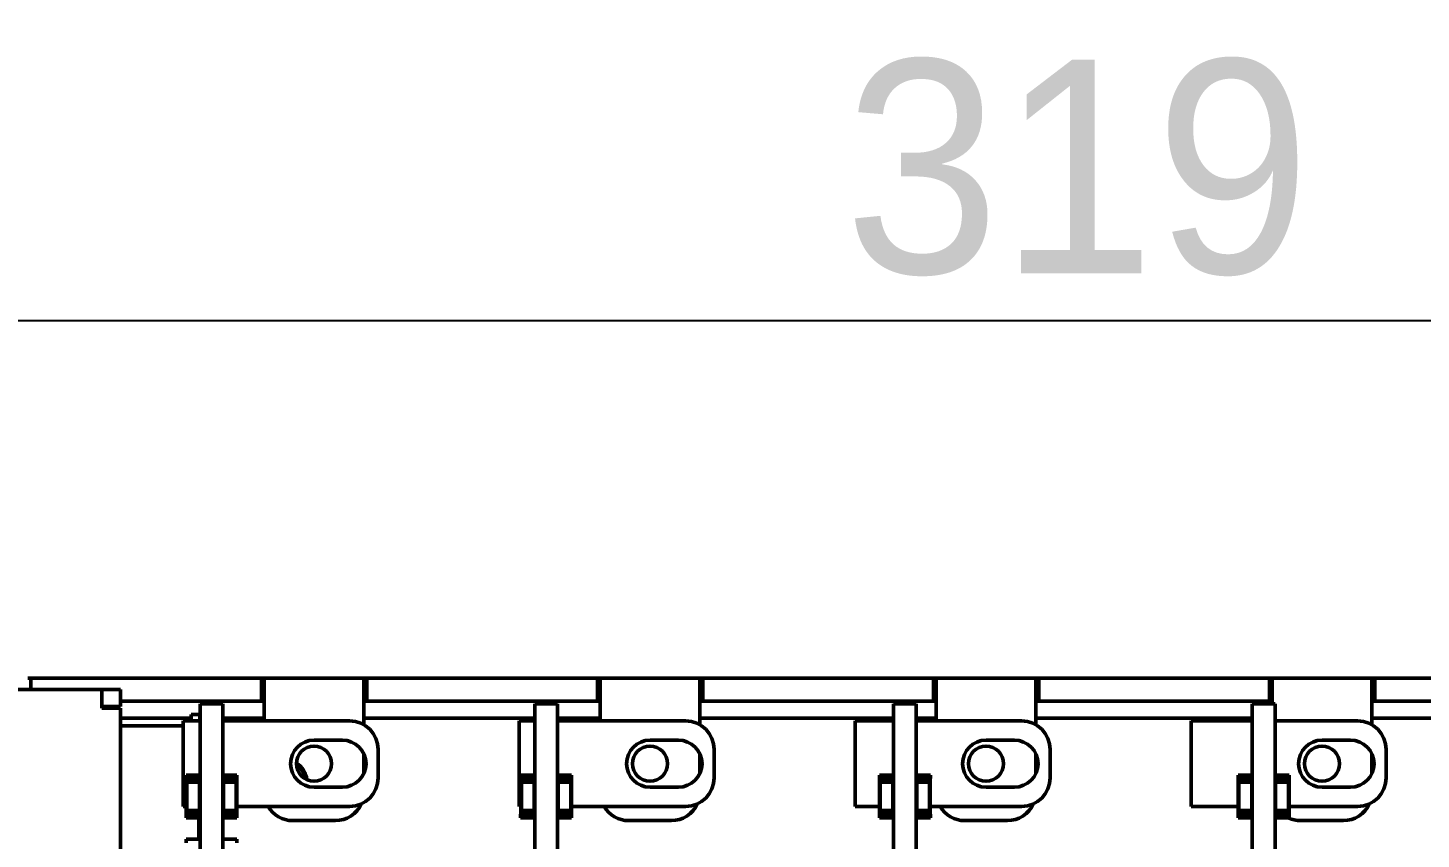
# Model space of a CAD drawing. Header units: millimetres. Extents: x 3137 to 5094, y 789 to 1822.
# Drawn here: x 3382.5 to 3480.4, y 1602.5 to 1659.5 of the extents above; entities that cross this region are included whole.
import ezdxf

# ---------------------------------------------------------------- set-up
doc = ezdxf.new("R2010")
doc.units = ezdxf.units.MM
doc.header["$LTSCALE"] = 1.8
doc.layers.add('외형선(ISO)', color=7, linetype='Continuous', lineweight=50)
doc.layers.add('치수(ISO)', color=7, linetype='Continuous', lineweight=25)
doc.styles.add('레이블 문자 (JIS)', font='')
doc.styles.get('레이블 문자 (JIS)').set_extended_font_data('Gulim')
doc.dimstyles.new('복사 대상기본값 (JIS)', dxfattribs={"dimscale": 1.5, "dimtxt": 3, "dimasz": 2, "dimexe": 1, "dimexo": 0.5, "dimgap": 0.8, "dimtad": 1, "dimdsep": 46, "dimtxsty": '레이블 문자 (JIS)', "dimblk": 'Filled-1', "dimcen": 0.09, "dimdle": 10, "dimclrd": 256, "dimclre": 256, "dimclrt": 256, "dimazin": 2, "dimtfac": 0.666667, "dimtmove": 0, "dimatfit": 3, "dimldrblk": 'OPEN', "dimfxl": 1, "dimtolj": 1, "dimtzin": 0, "dimlwd": -1, "dimlwe": -1, "dimarcsym": 0})

# ---------------------------------------------------------------- blocks, each defined once
blk = doc.blocks.new('Filled-1')
at = {"color": 0}
for p, q in [((0, 0), (-1, 0.1)), ((-1, 0.1), (-1, -0.1)), ((-1, 0), (0, 0)), ((-1, -0.1), (0, 0))]:
    blk.add_line(p, q, dxfattribs=at)
at = {"color": 0, "flags": 128}
blk.add_lwpolyline([(-1, -0.1), (0, 0), (-1, 0.1), (-1, -0.1)], dxfattribs=at)
at = {"color": 0}
blk.add_solid([(-1, -0.1), (0, 0), (-1, 0.1), (-1, -0.1)], dxfattribs=at)
blk = doc.blocks.new('*D735')
at = {"layer": 'Defpoints', "color": 0}
for p in [(3615.742, 1638.942), (3296.742, 1610.811), (3615.742, 1602.811)]:
    blk.add_point(p, dxfattribs=at)
at = {"layer": '치수(ISO)'}
for p, q in [((3296.742, 1611.561), (3296.742, 1640.442)), ((3615.742, 1603.561), (3615.742, 1640.442)), ((3299.742, 1638.942), (3612.742, 1638.942))]:
    blk.add_line(p, q, dxfattribs=at)
at = {"layer": '치수(ISO)', "linetype": 'ByBlock', "xscale": 3, "yscale": 3, "zscale": 3, "rotation": 180}
blk.add_blockref('Filled-1', (3296.742, 1638.942), dxfattribs=at)
at = {"layer": '치수(ISO)', "linetype": 'ByBlock', "xscale": 3, "yscale": 3, "zscale": 3}
blk.add_blockref('Filled-1', (3615.742, 1638.942), dxfattribs=at)
at = {"layer": '치수(ISO)', "insert": (3456.262, 1649.652), "char_height": 15, "attachment_point": 5, "style": '레이블 문자 (JIS)'}
blk.add_mtext('\\A1;319', dxfattribs=at)
blk = doc.blocks.new('_Open')
at = {"color": 0, "linetype": 'ByBlock', "lineweight": -2}
for p, q in [((-1, 0.167), (0, 0)), ((-1, -0.167), (0, 0)), ((0, 0), (-1, 0))]:
    blk.add_line(p, q, dxfattribs=at)

msp = doc.modelspace()

# ---------------------------------------------------------------- linework, layer by layer
at = {"layer": '외형선(ISO)'}
for p, q in [((3382.542, 1613.811), (3382.742, 1613.811)), ((3398.942, 1613.811), (3382.742, 1613.811)), ((3382.742, 1613.811), (3382.742, 1613.018)), ((3398.942, 1613.811), (3399.142, 1613.811)), ((3398.942, 1612.211), (3398.942, 1613.811)), ((3406.142, 1613.811), (3399.142, 1613.811)), ((3399.142, 1612.811), (3399.142, 1613.811)), ((3406.142, 1613.811), (3406.142, 1612.811)), ((3406.142, 1613.811), (3406.342, 1613.811)), ((3422.542, 1613.811), (3406.342, 1613.811)), ((3406.342, 1613.811), (3406.342, 1612.211)), ((3422.542, 1613.811), (3422.742, 1613.811)), ((3422.542, 1612.211), (3422.542, 1613.811)), ((3429.742, 1613.811), (3422.742, 1613.811)), ((3422.742, 1612.811), (3422.742, 1613.811)), ((3429.742, 1613.811), (3429.742, 1612.811)), ((3429.742, 1613.811), (3429.942, 1613.811)), ((3446.142, 1613.811), (3429.942, 1613.811)), ((3429.942, 1613.811), (3429.942, 1612.211)), ((3446.142, 1613.811), (3446.342, 1613.811)), ((3446.142, 1612.211), (3446.142, 1613.811)), ((3453.342, 1613.811), (3446.342, 1613.811)), ((3446.342, 1612.811), (3446.342, 1613.811)), ((3453.342, 1613.811), (3453.342, 1612.811)), ((3453.342, 1613.811), (3453.542, 1613.811)), ((3469.742, 1613.811), (3453.542, 1613.811)), ((3453.542, 1613.811), (3453.542, 1612.211)), ((3469.742, 1613.811), (3469.942, 1613.811)), ((3469.742, 1612.211), (3469.742, 1613.811)), ((3476.942, 1613.811), (3469.942, 1613.811)), ((3469.942, 1612.811), (3469.942, 1613.811)), ((3476.942, 1613.811), (3476.942, 1612.811)), ((3476.942, 1613.811), (3477.142, 1613.811)), ((3493.342, 1613.811), (3477.142, 1613.811)), ((3477.142, 1613.811), (3477.142, 1612.211)), ((3361.742, 1613.018), (3387.742, 1613.018)), ((3387.742, 1613.018), (3389.042, 1613.018)), ((3387.742, 1613.018), (3387.742, 1611.718)), ((3389.042, 1613.018), (3389.042, 1611.818)), ((3399.142, 1612.811), (3399.142, 1610.811)), ((3406.142, 1610.543), (3406.142, 1612.811)), ((3422.742, 1612.811), (3422.742, 1610.811)), ((3429.742, 1610.543), (3429.742, 1612.811)), ((3446.342, 1612.811), (3446.342, 1610.811)), ((3453.342, 1610.543), (3453.342, 1612.811)), ((3469.942, 1612.811), (3469.942, 1612.011)), ((3476.942, 1610.543), (3476.942, 1612.811)), ((3389.042, 1611.818), (3387.742, 1611.818)), ((3398.942, 1612.211), (3389.042, 1612.211)), ((3394.642, 1522.011), (3394.642, 1612.011)), ((3396.242, 1612.011), (3394.642, 1612.011)), ((3396.242, 1612.011), (3396.242, 1522.011)), ((3399.142, 1612.211), (3398.942, 1612.211)), ((3406.342, 1612.211), (3406.142, 1612.211)), ((3422.542, 1612.211), (3406.342, 1612.211)), ((3418.142, 1522.011), (3418.142, 1612.011)), ((3419.742, 1612.011), (3418.142, 1612.011)), ((3419.742, 1612.011), (3419.742, 1522.011)), ((3422.742, 1612.211), (3422.542, 1612.211)), ((3429.942, 1612.211), (3429.742, 1612.211)), ((3446.142, 1612.211), (3429.942, 1612.211)), ((3443.342, 1556.151), (3443.342, 1612.011)), ((3444.942, 1612.011), (3443.342, 1612.011)), ((3444.942, 1612.011), (3444.942, 1522.011)), ((3446.342, 1612.211), (3446.142, 1612.211)), ((3453.542, 1612.211), (3453.342, 1612.211)), ((3469.742, 1612.211), (3453.542, 1612.211)), ((3468.542, 1569.423), (3468.542, 1612.011)), ((3470.142, 1612.011), (3468.542, 1612.011)), ((3469.942, 1612.211), (3469.742, 1612.211)), ((3470.142, 1612.011), (3470.142, 1532.811)), ((3477.142, 1612.211), (3476.942, 1612.211)), ((3493.342, 1612.211), (3477.142, 1612.211)), ((3389.042, 1611.718), (3387.742, 1611.718)), ((3389.042, 1611.718), (3389.042, 1524.318)), ((3394.022, 1611.011), (3389.042, 1611.011)), ((3394.342, 1610.811), (3393.442, 1610.811)), ((3393.442, 1610.811), (3393.442, 1604.811)), ((3394.022, 1611.271), (3394.622, 1611.271)), ((3394.022, 1610.811), (3394.022, 1611.271)), ((3394.342, 1610.811), (3394.642, 1610.811)), ((3394.622, 1611.271), (3394.622, 1610.811)), ((3394.622, 1611.051), (3394.642, 1611.051)), ((3394.642, 1611.051), (3394.633, 1610.811)), ((3394.642, 1611.011), (3394.64, 1611.011)), ((3399.142, 1611.011), (3396.242, 1611.011)), ((3396.242, 1610.811), (3405.142, 1610.811)), ((3418.142, 1611.011), (3406.142, 1611.011)), ((3417.942, 1610.811), (3417.042, 1610.811)), ((3417.042, 1610.811), (3417.042, 1604.811)), ((3417.942, 1610.811), (3418.142, 1610.811)), ((3422.742, 1611.011), (3419.742, 1611.011)), ((3419.742, 1610.811), (3428.742, 1610.811)), ((3443.342, 1611.011), (3429.742, 1611.011)), ((3441.542, 1610.811), (3440.642, 1610.811)), ((3440.642, 1610.811), (3440.642, 1604.811)), ((3441.542, 1610.811), (3443.342, 1610.811)), ((3446.342, 1611.011), (3444.942, 1611.011)), ((3444.942, 1610.811), (3452.342, 1610.811)), ((3468.542, 1611.011), (3453.342, 1611.011)), ((3465.142, 1610.811), (3464.242, 1610.811)), ((3464.242, 1610.811), (3464.242, 1604.811)), ((3465.142, 1610.811), (3468.542, 1610.811)), ((3470.142, 1610.811), (3475.942, 1610.811)), ((3490.542, 1611.011), (3476.942, 1611.011)), ((3393.442, 1610.471), (3389.042, 1610.471)), ((3402.642, 1609.461), (3404.642, 1609.461)), ((3426.242, 1609.461), (3428.242, 1609.461)), ((3449.842, 1609.461), (3451.842, 1609.461)), ((3473.442, 1609.461), (3475.442, 1609.461)), ((3406.142, 1607.123), (3406.142, 1608.498)), ((3407.142, 1606.811), (3407.142, 1608.811)), ((3429.742, 1607.123), (3429.742, 1608.498)), ((3430.742, 1606.811), (3430.742, 1608.811)), ((3453.342, 1607.123), (3453.342, 1608.498)), ((3454.342, 1606.811), (3454.342, 1608.811)), ((3476.942, 1607.123), (3476.942, 1608.498)), ((3477.942, 1606.811), (3477.942, 1608.811)), ((3394.642, 1607.011), (3393.654, 1607.011)), ((3393.654, 1606.761), (3393.654, 1607.011)), ((3397.229, 1607.011), (3396.242, 1607.011)), ((3397.229, 1606.761), (3397.229, 1607.011)), ((3418.142, 1607.011), (3417.154, 1607.011)), ((3417.154, 1606.761), (3417.154, 1607.011)), ((3420.729, 1607.011), (3419.742, 1607.011)), ((3420.729, 1606.761), (3420.729, 1607.011)), ((3443.342, 1607.011), (3442.354, 1607.011)), ((3442.354, 1606.761), (3442.354, 1607.011)), ((3445.929, 1607.011), (3444.942, 1607.011)), ((3445.929, 1606.761), (3445.929, 1607.011)), ((3468.542, 1607.011), (3467.554, 1607.011)), ((3467.554, 1606.761), (3467.554, 1607.011)), ((3471.129, 1607.011), (3470.142, 1607.011)), ((3471.129, 1606.761), (3471.129, 1607.011)), ((3393.654, 1606.761), (3394.642, 1606.761)), ((3393.662, 1604.261), (3393.662, 1606.761)), ((3394.602, 1606.511), (3393.702, 1606.511)), ((3393.702, 1606.511), (3393.702, 1605.761)), ((3394.602, 1606.511), (3394.602, 1605.761)), ((3396.242, 1606.761), (3397.229, 1606.761)), ((3397.182, 1606.511), (3396.282, 1606.511)), ((3396.282, 1606.511), (3396.282, 1605.761)), ((3397.182, 1606.511), (3397.182, 1605.761)), ((3397.222, 1604.261), (3397.222, 1606.761)), ((3404.642, 1606.161), (3402.642, 1606.161)), ((3417.154, 1606.761), (3418.142, 1606.761)), ((3417.162, 1604.261), (3417.162, 1606.761)), ((3418.102, 1606.511), (3417.202, 1606.511)), ((3417.202, 1606.511), (3417.202, 1605.761)), ((3418.102, 1606.511), (3418.102, 1605.761)), ((3419.742, 1606.761), (3420.729, 1606.761)), ((3420.682, 1606.511), (3419.782, 1606.511)), ((3419.782, 1606.511), (3419.782, 1605.761)), ((3420.682, 1606.511), (3420.682, 1605.761)), ((3420.722, 1604.261), (3420.722, 1606.761)), ((3428.242, 1606.161), (3426.242, 1606.161)), ((3442.354, 1606.761), (3443.342, 1606.761)), ((3442.362, 1604.261), (3442.362, 1606.761)), ((3443.302, 1606.511), (3442.402, 1606.511)), ((3442.402, 1606.511), (3442.402, 1605.761)), ((3443.302, 1606.511), (3443.302, 1605.761)), ((3444.942, 1606.761), (3445.929, 1606.761)), ((3445.882, 1606.511), (3444.982, 1606.511)), ((3444.982, 1606.511), (3444.982, 1605.761)), ((3445.882, 1606.511), (3445.882, 1605.761)), ((3445.922, 1604.261), (3445.922, 1606.761)), ((3451.842, 1606.161), (3449.842, 1606.161)), ((3467.554, 1606.761), (3468.542, 1606.761)), ((3467.562, 1604.261), (3467.562, 1606.761)), ((3468.502, 1606.511), (3467.602, 1606.511)), ((3467.602, 1606.511), (3467.602, 1605.761)), ((3468.502, 1606.511), (3468.502, 1605.761)), ((3470.142, 1606.761), (3471.129, 1606.761)), ((3471.082, 1606.511), (3470.182, 1606.511)), ((3470.182, 1606.511), (3470.182, 1605.761)), ((3471.082, 1606.511), (3471.082, 1605.761)), ((3471.122, 1604.261), (3471.122, 1606.761)), ((3475.442, 1606.161), (3473.442, 1606.161)), ((3393.702, 1605.261), (3393.702, 1605.761)), ((3393.702, 1605.261), (3393.702, 1604.511)), ((3394.602, 1605.261), (3394.602, 1605.761)), ((3394.602, 1605.261), (3394.602, 1604.511)), ((3396.282, 1605.261), (3396.282, 1605.761)), ((3396.282, 1605.261), (3396.282, 1604.511)), ((3397.182, 1605.261), (3397.182, 1605.761)), ((3397.182, 1605.261), (3397.182, 1604.511)), ((3417.202, 1605.261), (3417.202, 1605.761)), ((3417.202, 1605.261), (3417.202, 1604.511)), ((3418.102, 1605.261), (3418.102, 1605.761)), ((3418.102, 1605.261), (3418.102, 1604.511)), ((3419.782, 1605.261), (3419.782, 1605.761)), ((3419.782, 1605.261), (3419.782, 1604.511)), ((3420.682, 1605.261), (3420.682, 1605.761)), ((3420.682, 1605.261), (3420.682, 1604.511)), ((3442.402, 1605.261), (3442.402, 1605.761)), ((3442.402, 1605.261), (3442.402, 1604.511)), ((3443.302, 1605.261), (3443.302, 1605.761)), ((3443.302, 1605.261), (3443.302, 1604.511)), ((3444.982, 1605.261), (3444.982, 1605.761)), ((3444.982, 1605.261), (3444.982, 1604.511)), ((3445.882, 1605.261), (3445.882, 1605.761)), ((3445.882, 1605.261), (3445.882, 1604.511)), ((3467.602, 1605.261), (3467.602, 1605.761)), ((3467.602, 1605.261), (3467.602, 1604.511)), ((3468.502, 1605.261), (3468.502, 1605.761)), ((3468.502, 1605.261), (3468.502, 1604.511)), ((3470.182, 1605.261), (3470.182, 1605.761)), ((3470.182, 1605.261), (3470.182, 1604.511)), ((3471.082, 1605.261), (3471.082, 1605.761)), ((3471.082, 1605.261), (3471.082, 1604.511)), ((3393.662, 1604.811), (3393.442, 1604.811)), ((3394.642, 1604.261), (3393.654, 1604.261)), ((3393.654, 1604.011), (3393.654, 1604.261)), ((3393.654, 1604.011), (3394.642, 1604.011)), ((3394.602, 1604.511), (3393.702, 1604.511)), ((3394.542, 1604.011), (3394.542, 1602.511)), ((3397.229, 1604.261), (3396.242, 1604.261)), ((3396.242, 1604.011), (3397.229, 1604.011)), ((3397.182, 1604.511), (3396.282, 1604.511)), ((3397.222, 1604.811), (3405.142, 1604.811)), ((3397.229, 1604.011), (3397.229, 1604.261)), ((3417.162, 1604.811), (3417.042, 1604.811)), ((3418.142, 1604.261), (3417.154, 1604.261)), ((3417.154, 1604.011), (3417.154, 1604.261)), ((3417.154, 1604.011), (3418.142, 1604.011)), ((3418.102, 1604.511), (3417.202, 1604.511)), ((3420.729, 1604.261), (3419.742, 1604.261)), ((3419.742, 1604.011), (3420.729, 1604.011)), ((3420.682, 1604.511), (3419.782, 1604.511)), ((3420.722, 1604.811), (3428.742, 1604.811)), ((3420.729, 1604.011), (3420.729, 1604.261)), ((3441.542, 1604.811), (3440.642, 1604.811)), ((3441.542, 1604.811), (3442.362, 1604.811)), ((3443.342, 1604.261), (3442.354, 1604.261)), ((3442.354, 1604.011), (3442.354, 1604.261)), ((3442.354, 1604.011), (3443.342, 1604.011)), ((3443.302, 1604.511), (3442.402, 1604.511)), ((3445.929, 1604.261), (3444.942, 1604.261)), ((3444.942, 1604.011), (3445.929, 1604.011)), ((3445.882, 1604.511), (3444.982, 1604.511)), ((3445.922, 1604.811), (3452.342, 1604.811)), ((3445.929, 1604.011), (3445.929, 1604.261)), ((3465.142, 1604.811), (3464.242, 1604.811)), ((3465.142, 1604.811), (3467.562, 1604.811)), ((3468.542, 1604.261), (3467.554, 1604.261)), ((3467.554, 1604.011), (3467.554, 1604.261)), ((3467.554, 1604.011), (3468.542, 1604.011)), ((3468.502, 1604.511), (3467.602, 1604.511)), ((3471.129, 1604.261), (3470.142, 1604.261)), ((3470.142, 1604.011), (3471.129, 1604.011)), ((3471.082, 1604.511), (3470.182, 1604.511)), ((3471.122, 1604.811), (3475.942, 1604.811)), ((3471.129, 1604.011), (3471.129, 1604.261)), ((3394.597, 1602.995), (3394.631, 1602.511)), ((3401.142, 1603.811), (3404.142, 1603.811)), ((3424.742, 1603.811), (3427.742, 1603.811)), ((3448.342, 1603.811), (3451.342, 1603.811)), ((3471.942, 1603.811), (3474.942, 1603.811)), ((3394.642, 1602.511), (3393.654, 1602.511)), ((3393.654, 1602.511), (3393.654, 1602.261)), ((3397.229, 1602.511), (3396.242, 1602.511)), ((3397.229, 1602.261), (3397.229, 1602.511))]:
    msp.add_line(p, q, dxfattribs=at)
for centre in [(3402.642, 1607.811), (3426.242, 1607.811), (3449.842, 1607.811), (3473.442, 1607.811)]:
    msp.add_circle(centre, 1.23, dxfattribs=at)
for centre, radius, start, end in [((3405.142, 1608.811), 2, 0, 90), ((3428.742, 1608.811), 2, 0, 90), ((3452.342, 1608.811), 2, 0, 90), ((3475.942, 1608.811), 2, 0, 90), ((3402.642, 1607.811), 1.65, 90, 270), ((3404.642, 1607.811), 1.65, 270, 90), ((3426.242, 1607.811), 1.65, 90, 270), ((3428.242, 1607.811), 1.65, 270, 90), ((3449.842, 1607.811), 1.65, 90, 270), ((3451.842, 1607.811), 1.65, 270, 90), ((3473.442, 1607.811), 1.65, 90, 270), ((3475.442, 1607.811), 1.65, 270, 90), ((3400.542, 1606.511), 1.6, 6.51022, 57.00874), ((3400.542, 1606.511), 1.5, 9.11619, 54.40277), ((3405.142, 1606.811), 2, 270, 0), ((3428.742, 1606.811), 2, 270, 0), ((3452.342, 1606.811), 2, 270, 0), ((3475.942, 1606.811), 2, 270, 0), ((3404.142, 1605.811), 2, 270, 335.70481), ((3427.742, 1605.811), 2, 270, 335.70481), ((3451.342, 1605.811), 2, 270, 335.70481), ((3474.942, 1605.811), 2, 270, 335.70481), ((3401.142, 1605.811), 2, 210, 270), ((3424.742, 1605.811), 2, 210, 270), ((3448.342, 1605.811), 2, 210, 270), ((3471.942, 1605.811), 2, 244.15807, 270), ((3394.248, 1602.971), 0.35, 4, 33.00742)]:
    msp.add_arc(centre, radius, start, end, dxfattribs=at)

# ---------------------------------------------------------------- dimensions: what is measured, and where the dimension line sits
at = {"layer": '치수(ISO)'}
dim = msp.add_linear_dim(base=(3615.742, 1638.942), p1=(3296.742, 1610.811), p2=(3615.742, 1602.811), angle=180, dimstyle='복사 대상기본값 (JIS)', override={"dimtxt": 10, "dimgap": 2, "dimtxsty": '레이블 문자 (JIS)', "dimtofl": 0, "dimatfit": 1, "dimldrblk": 'Open'}, dxfattribs=at)
dim.commit()
dim.dimension.update_dxf_attribs({"geometry": '*D735', "text_midpoint": (3456.262, 1638.942), "dimtype": 160})

doc.saveas('drawing.dxf')
